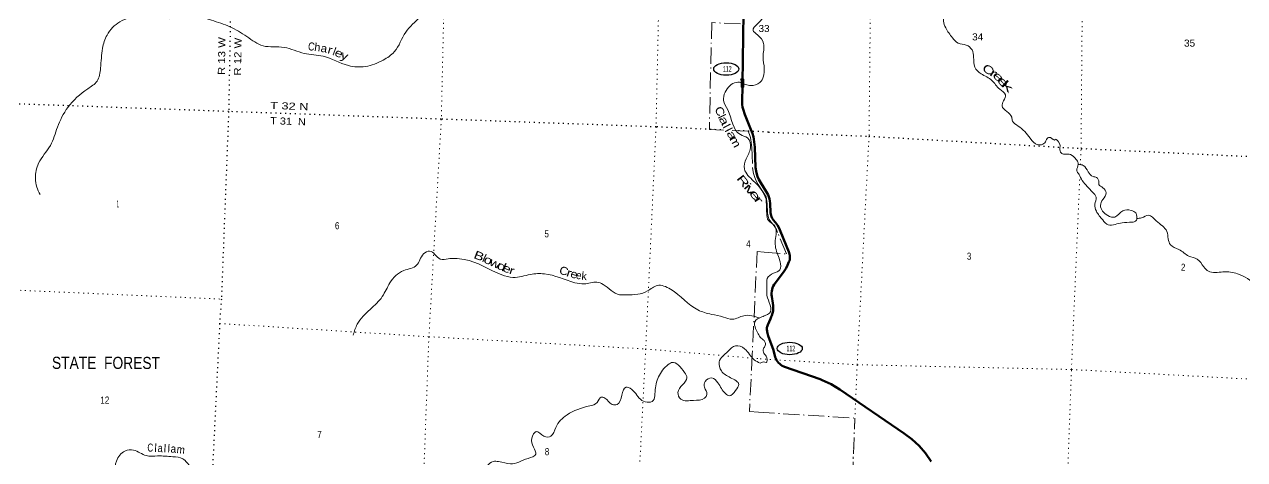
# Model space of a CAD drawing. Header units: feet. Extents: x -955330 to -733631, y 195788 to 387588.
# Drawn here: x -816808 to -786632, y 271077 to 281840 of the extents above; entities that cross this region are included whole.
import ezdxf
from ezdxf.enums import TextEntityAlignment as Align

# ---------------------------------------------------------------- set-up
doc = ezdxf.new("R2010")
doc.units = ezdxf.units.FT
doc.header["$LTSCALE"] = 80
doc.header["$PDMODE"] = 32
doc.header["$PDSIZE"] = 40
doc.linetypes.add('DOT_DASHED', pattern=[7.7, 5, -1.2, 0.3, -1.2])
doc.linetypes.add('DOTTED', pattern=[1.5, 0.3, -1.2])
for name, color, linetype, lineweight in [('17', 7, 'Continuous', 25), ('23', 7, 'Continuous', 70), ('39', 7, 'Continuous', 13), ('41', 7, 'Continuous', 13), ('44', 7, 'DOT_DASHED', 13), ('59', 7, 'Continuous', 13), ('6', 7, 'DOTTED', 25), ('7', 7, 'DOTTED', 13)]:
    doc.layers.add(name, color=color, linetype=linetype, lineweight=lineweight)

msp = doc.modelspace()

# ---------------------------------------------------------------- linework, layer by layer
at = {"layer": '17'}
for centre, major_axis in [((-799452.6, 280737.92), (309.24, -1)), ((-797879.54, 273824.01), (-309.24, 1))]:
    msp.add_ellipse(centre, major_axis=major_axis, ratio=0.500121, dxfattribs=at)
at = {"layer": '23'}
for points in [[(-799163.67, 282778.29), (-799096.54, 282603.78), (-799047.14, 282452.53), (-799026.45, 282343.89), (-799020.95, 282269.72), (-799021.86, 282120.17), (-799049.84, 280384.22)], [(-799049.84, 280384.22), (-799058.27, 279861.45), (-799049.93, 279788.89), (-799034.03, 279741.37), (-798987.92, 279612.46), (-798872.69, 279319.51), (-798804.1, 279139.31), (-798780.37, 279060.33), (-798766.44, 278998.56), (-798746.75, 278801.82), (-798725, 278301.8), (-798703.11, 278171.69), (-798676.35, 278078.83), (-798645.04, 278007.21), (-798594.46, 277923.43), (-798461.15, 277707.52)], [(-797885.55, 276156.45), (-797894.7, 276188.04), (-797907.1, 276218.49), (-798111.26, 276721.94), (-798144.61, 276799.05), (-798185.84, 276872.26), (-798234.49, 276940.75), (-798289.1, 277002.82), (-798302.29, 277021.28), (-798319.58, 277050.57), (-798333.72, 277081.52), (-798344.54, 277113.77), (-798351.94, 277146.97), (-798355.82, 277180.76), (-798367.8, 277415.74), (-798371.86, 277470.06), (-798381.57, 277523.65), (-798396.84, 277575.93), (-798417.48, 277626.33), (-798461.15, 277707.52)], [(-794386.15, 271033.61), (-794524.75, 271231.68), (-794683.3, 271414.17), (-794860.05, 271579.09), (-795053.07, 271724.63), (-796643.4, 272811.5), (-796855.65, 272938.6), (-797080.03, 273042.82), (-797128.5, 273061.7), (-798011.3, 273368.53), (-798028.43, 273375.85), (-798064.65, 273394.71), (-798098.7, 273417.25), (-798130.21, 273443.22), (-798158.83, 273472.35), (-798184.24, 273504.3), (-798206.18, 273538.74), (-798224.4, 273575.29), (-798238.7, 273613.53), (-798286.12, 273781), (-798412.47, 274141.16), (-798437.05, 274235.73), (-798443.57, 274260.82), (-798447.34, 274285.73), (-798448.38, 274301.64), (-798447.57, 274322.25), (-798444.6, 274342.66), (-798439.94, 274361), (-798430.73, 274385.66), (-798420.2, 274411), (-798360.83, 274553.91), (-798350.34, 274579.16), (-798339.62, 274603.91), (-798324.59, 274639.27), (-798306.36, 274698.79), (-798294.45, 274759.89), (-798289, 274821.9), (-798290.06, 274884.14), (-798297.61, 274945.92), (-798325.63, 275107.57), (-798330.89, 275151.84), (-798331.5, 275196.41), (-798327.44, 275240.8), (-798318.76, 275284.52), (-798305.57, 275327.09), (-798287.99, 275368.06), (-798266.23, 275406.96), (-798264.34, 275409.93), (-798033.14, 275710.49), (-797973.6, 275807.61), (-797935.43, 275885.04), (-797900.2, 275967.27), (-797890.8, 275993.93), (-797882.93, 276025.85), (-797878.44, 276058.43), (-797877.38, 276091.29), (-797879.76, 276124.09), (-797885.55, 276156.45)]]:
    msp.add_lwpolyline(points, dxfattribs=at)
at = {"layer": '39'}
msp.add_line((-799121.3, 280411.47), (-798977.91, 280356.79), dxfattribs=at)
for points in [[(-786954.69, 289349.45), (-786826.78, 289138.34), (-786573.47, 289003.82), (-786191.86, 288905.01), (-785938.6, 288711.91), (-785754.25, 288565.78), (-785619.62, 288552.77), (-785440.04, 288556.3), (-785224.57, 288491.85), (-785129.4, 288389.38), (-784974.75, 288201.92), (-784714.09, 288046.93), (-784496.75, 287978.37), (-784271.51, 288018.61), (-784139.39, 287991.55), (-783903.19, 287885.94), (-783582.49, 287718.66), (-783245.95, 287542.71), (-783195.24, 287437.83), (-783225.21, 287331.87), (-783225.06, 287279.34), (-783143.93, 287235.97), (-782975.41, 287155.06), (-782619.67, 286952.15), (-782368.74, 286864.18), (-782162.33, 286828.35), (-781968.13, 286732.35), (-781570.54, 286572.36), (-781322.03, 286359.23), (-781132.64, 286128.07), (-780964.83, 285970.42), (-780776.16, 285832.21), (-780518.05, 285832.86), (-780291.79, 285788.22), (-780163.84, 285700.71), (-780024.29, 285542.08), (-779749.81, 285265.38), (-779651.77, 285187.05), (-779581.13, 285075.38), (-779308.17, 284869.44), (-779070.82, 284739.55), (-779068.8, 284739.48), (-778877.11, 284572.88), (-778770.16, 284518.46), (-778615.54, 284500.68), (-778498.88, 284435.81), (-778341.87, 284371.48), (-778258.14, 284287.61), (-778111.57, 284270.12), (-777944.07, 284217.53), (-777859.34, 284161.91), (-777665.86, 284045.74), (-777353.78, 283862.61), (-777272.28, 283772.77), (-777100.02, 283627.08), (-776901.81, 283587.5), (-776692.88, 283565.71), (-776488.84, 283519.86), (-776351.61, 283409.79), (-776237.31, 283278.35), (-776038.72, 283135.73), (-775897.25, 283088.13), (-775598.18, 282879.22), (-775384.43, 282822.91), (-775192.26, 282783.56), (-775048.97, 282616.71), (-774852.41, 282530.73), (-774645.62, 282391.85), (-774512.75, 282158.72), (-774368.09, 281917.08), (-774274.22, 281834.86), (-774189.93, 281823.69), (-774110.73, 281725.85), (-773940.78, 281628.73), (-773663.75, 281650.91), (-773396.21, 281576.47), (-773035.72, 281393.59), (-772710.34, 281187.75), (-772580.87, 281086.05), (-772415.88, 281019.41), (-772189.46, 280922.24), (-771966.08, 280853.46), (-771712.97, 280712.89), (-771551.28, 280553.45), (-771438.13, 280446.28), (-771266.18, 280462.21), (-771088.26, 280475.9), (-770997.49, 280420.05), (-771005.37, 280254.69), (-770995.35, 280082.62), (-770834.23, 279963.6)], [(-797772.8, 286289.51), (-797529.96, 286112.14), (-797428.32, 285965), (-797306.97, 285861.57), (-797317.11, 285803.36), (-797451.72, 285703.25), (-797527, 285570.66), (-797512.68, 285519.63), (-797403.73, 285578.26), (-797322.16, 285490.44), (-797192.48, 285394.79), (-797017.28, 285331.81), (-796840.19, 285208.16), (-796762.51, 285124.52), (-796796.01, 285032.82), (-796851.3, 284952.02), (-796764.13, 284908.43), (-796655.45, 284845.87), (-796627.8, 284659.01), (-796610.16, 284531.1), (-796469.11, 284414.83), (-796420.07, 284433.24), (-796400.6, 284584.03), (-796307.48, 284651.32), (-796175.49, 284507.11), (-796123.41, 284440.56), (-796204.31, 284376.86), (-796169.2, 284286.69), (-796034.34, 284223.17), (-796005.42, 284185.75), (-795849.19, 283986.11), (-795715.25, 283839.8), (-795532.93, 283806.86), (-795280.91, 283636.03), (-794686.35, 283117.33), (-794340.15, 282759.23), (-794230.88, 282599.68), (-794115.45, 282557.07), (-793993.31, 282419.28), (-793926.77, 282305.74), (-794018.51, 282163.65), (-794079.53, 281921.46), (-794025.06, 281751.8), (-793854.22, 281509.19), (-793715.75, 281376.86), (-793515.81, 281329.14), (-793372.89, 281208.77), (-793332.88, 281029.53), (-793303.35, 280782), (-793149.85, 280618.82), (-792879.42, 280455.4), (-792687.57, 280236.27), (-792547.17, 280101.84), (-792592.81, 279952.01), (-792629.61, 279824.07), (-792513.52, 279686.49), (-792391.45, 279546.68), (-792372.81, 279447.01), (-792233.91, 279326.79), (-791934.18, 279022.9), (-791748.32, 278862.58), (-791620.81, 278876.09), (-791545.31, 278958.17), (-791516.92, 279019.75), (-791435.58, 279039), (-791326.54, 278986.52), (-791326.47, 278988.54), (-791231.6, 278934.57), (-791200.29, 278737.47), (-791151.15, 278644.77), (-791062.84, 278633.46), (-790940.29, 278620.89), (-790795.42, 278498.42), (-790750.03, 278413.94), (-790777.48, 278265.46), (-790781.14, 278219.13), (-790735.46, 278142.72), (-790726.4, 278131.09)], [(-800079.62, 284683.39), (-800293.23, 284569.94), (-800562.13, 284868.09), (-800749.65, 284986.12), (-800876.06, 284965.04), (-801011.59, 284774.17), (-801010.28, 284649.17), (-800884.74, 284564.92), (-800789.68, 284398.09), (-800808.64, 284336.97), (-801077.03, 284266.18), (-801382.35, 284170.23), (-801701.8, 284072.67), (-802429.37, 283926.49), (-802902.47, 283754.79), (-803104.73, 283565.16), (-803474.94, 283454.97), (-803658.63, 283224.5), (-803897.99, 283064.17), (-804179.35, 282963.49), (-804554.36, 282992.5), (-804805.88, 282989.71), (-805049.32, 282934.29), (-805421.76, 282924.94), (-805753.31, 282880.13), (-805996.6, 282828.74), (-806270.27, 282665.37), (-806509.94, 282496.98), (-807020.71, 282020.04), (-807376.62, 281649.45), (-807660.52, 281161.9), (-807935.71, 280958.27), (-808374.2, 280797.66), (-808795.65, 280821.97), (-809420.53, 281051.69), (-809886.52, 281121.63), (-810383.7, 281271.07), (-810905.14, 281310.37), (-811308.87, 281537.71), (-811726.13, 281779.56), (-812184.53, 281944), (-812831.82, 282059.5), (-813142.48, 281981.84), (-813432.89, 282014.45), (-813946.53, 282047.47), (-814446.69, 281904.77), (-814764.77, 281577.43), (-814875.75, 281248.11), (-814924.36, 280759.79), (-815011.01, 280435.81), (-815243.4, 280247.06), (-815735.41, 279787.71), (-815991.33, 279295.32), (-816167.16, 278846.97), (-816457.42, 278403.94), (-816535.62, 278037.4), (-816501.71, 277816.74), (-816420.16, 277632.99)], [(-799118.57, 282847.26), (-799100.65, 282862.63), (-799026.16, 282864.5), (-798804.07, 282727.07), (-798667.58, 282666.68), (-798454.94, 282438.83), (-798354.72, 282323.06), (-798416.83, 282169.68), (-798678.2, 281852.78), (-798788.83, 281692.75), (-798678.41, 281580.72), (-798529.46, 281370.83), (-798540.14, 281034.58), (-798510.98, 280741.51), (-798622.35, 280402.12), (-798842.45, 280325.87), (-798977.91, 280356.79)], [(-799121.3, 280411.47), (-799205.44, 280406.93), (-799478.06, 280164.93), (-799518.18, 279954.48), (-799414.19, 279725.75), (-799101.4, 279114.09), (-798929.5, 279032.52), (-798852.38, 278784.41), (-798961.01, 278517.51), (-799000.73, 278264.72), (-798774.68, 277965.94), (-798568.45, 277728.2), (-798467.92, 277518.03)], [(-790752.94, 278372.47), (-790621.14, 278352.66), (-790501.73, 278194.76), (-790380.82, 278079.23), (-790295.02, 278053.87), (-790234.52, 277940.55), (-790236.59, 277882.05), (-790134.6, 277801.55), (-790056.55, 277671.43), (-790136.79, 277512.76), (-790196.67, 277359.41), (-790017.84, 277114.49), (-789841.85, 277073.71), (-789644.68, 277232.14), (-789440.79, 277238.82), (-789324.06, 277175.96), (-789298.66, 277096.25), (-789327.26, 276972.05), (-789410.76, 276948.85), (-789663.4, 276931.83), (-789832.11, 276893.57), (-790003.99, 276879.66), (-790140.73, 277003.85), (-790298.41, 277219.71), (-790334.68, 277390.72), (-790306.38, 277563.41), (-790392.63, 277689.79), (-790524.62, 277834.01), (-790646.47, 277979.87), (-790726.42, 278131.13)], [(-798467.92, 277518.03), (-798457.65, 277356.75), (-798451.74, 277164.45), (-798408.25, 276987.29), (-798263.17, 276870.88), (-798214.82, 276699.42), (-798242.33, 276492.36), (-798178.19, 276140.54), (-798117.75, 275968.64), (-798124.7, 275772.95), (-798282.98, 275687.84), (-798437, 275552.07), (-798447.4, 275372.67), (-798443.84, 275132.15), (-798365.55, 274894.95), (-798382.71, 274695.59), (-798430.03, 274669.04), (-798512.08, 274629.63), (-798571.93, 274609.36)], [(-789295.81, 277036.36), (-789181.07, 277057.6), (-789009.48, 277120), (-788818.66, 276985.75), (-788555.98, 276717.57), (-788520.06, 276536.47), (-788466.82, 276389.07), (-788255.21, 276272.25), (-788014.91, 276111.94), (-787801.95, 276033.45), (-787641.33, 275843.74), (-787528.18, 275736.57), (-787167.87, 275719.35), (-786804.54, 275673.73), (-786338.46, 275398.1), (-786088.59, 275223.3), (-785904.83, 275117.59), (-785482.66, 275081.94), (-785188.41, 274850.98), (-784833.17, 274633.95), (-784089.23, 274461.27), (-783748.7, 274454.87), (-783375.47, 274631.1), (-783056.3, 274647.69), (-782620.34, 274660.02), (-781989.19, 274661.16), (-781195.41, 274529.08), (-780414.36, 274379.28), (-779667.05, 274301.43), (-779149.87, 274215.84), (-778817.46, 274151.15), (-779092.55, 274183.44)], [(-798621.7, 274576.52), (-799017.09, 274635.54), (-799297.91, 274548.96), (-799521.26, 274599.77), (-799818.33, 274668.84), (-800150.12, 274777.21), (-800832.59, 275292.77), (-801157.03, 275382.79), (-801397.42, 275248.68), (-801641.93, 275165.08), (-801918.01, 275150.91), (-802088.86, 275153.85), (-802497.55, 275409.56), (-802652.36, 275464.43), (-802965.66, 275423.13), (-803199.89, 275452.08), (-803949.87, 275671.33), (-804292.4, 275655.06), (-804725.61, 275580.95), (-804998.73, 275645.3), (-805933.56, 276029.12), (-806168.09, 276050.02), (-806325.18, 276044.5), (-806522.6, 276036.11), (-806788.61, 276235.28), (-806938.16, 276163.04), (-807107.68, 275881.77), (-807426.34, 275751.95), (-807769.77, 275445.49), (-807957.48, 275108.32), (-808257.02, 274792.53), (-808576.62, 274424.92), (-808677.44, 274151.74)], [(-798570.95, 274609.69), (-798745.31, 274482.56), (-798725.42, 274316.72), (-798590.04, 274076.7)], [(-798591.14, 274077.69), (-798496.37, 273992.73), (-798485.71, 273895.37), (-798532.66, 273822.35), (-798522.5, 273710.87), (-798447.9, 273597.04), (-798464.14, 273480.47), (-798528.22, 273492.91), (-798575.25, 273474.44), (-798613.02, 273462.03)], [(-798613.02, 273462.03), (-798758.56, 273545.8), (-798997.65, 273818.76), (-799222.17, 273891.77), (-799410.47, 273752.12), (-799625.43, 273492.33), (-799569.5, 273269.02), (-799344.53, 273101.27), (-799139.74, 272932.09), (-799221.63, 272787.34), (-799377.56, 272652.8), (-799468, 272707.82), (-799658.95, 272977.37), (-799807.31, 273096.54), (-799973.46, 273010.67), (-799986.97, 272865.96), (-799931.3, 272689.01), (-799989.12, 272595.96), (-800258.69, 272541.3), (-800573.28, 272572.59), (-800647.48, 272737.98), (-800529.69, 272928.04), (-800424.55, 273102.34), (-800485.99, 273233.11), (-800802.72, 273474.06), (-800922.21, 273398.92), (-801145.32, 273082.93), (-801215.94, 272704.08), (-801256.48, 272535.96), (-801408.84, 272496.04), (-801571.07, 272567.25), (-801828.25, 272840.73), (-801923.77, 272867.68), (-802035.85, 272669.4), (-802151.07, 272440.97), (-802269.68, 272442.39), (-802454.84, 272598.91), (-802542.56, 272619.59), (-802643.94, 272491.53), (-802828.17, 272406.18), (-803389.72, 272182.63), (-803669.01, 271870.29), (-803785.64, 271658.02), (-803960.81, 271653.02), (-804151.51, 271769.4), (-804258.35, 271603.2), (-804220.35, 271384.44), (-804162.59, 271209.45), (-804351.53, 271106.1), (-804789.11, 270969.64), (-805080.54, 271028.48), (-805215.22, 271030.36), (-805488.34, 270721.87), (-806333.96, 269686.31), (-806408.17, 269478.86), (-806659.68, 269476.07), (-806915.79, 269404.9), (-807240.74, 269321.61), (-808005.05, 269480.81), (-808330.83, 269482.19), (-808803.21, 269649.05), (-809006.36, 270021.73), (-809232.43, 270106.89), (-809325.66, 269928.21), (-809379.74, 269667.78), (-809554.42, 269622.46), (-809686.56, 269745.19), (-809810.83, 270022.88), (-810026.4, 270119.82), (-810147.09, 270119.29), (-810291.27, 269976.35), (-810666.83, 269884.45), (-810965.14, 270080.53), (-811289, 270239.05), (-811517.99, 270300.11), (-811579.27, 270541.71), (-811670.32, 270580.62), (-812095.22, 270566.74), (-812394.26, 270690.28), (-812698.22, 270896.6), (-812889.74, 271097.64), (-813139.28, 271147.2), (-813514.68, 271166.14), (-813797.96, 271174.35), (-814106.58, 271310.27), (-814322.62, 271288.31), (-814533.11, 271040.48), (-814547.46, 270766.81), (-814515.94, 270642.96), (-814589.31, 270457.65), (-814604.03, 270280.73)]]:
    msp.add_spline(points, degree=3, dxfattribs=at)
at = {"layer": '44'}
for p, q in [((-798907.08, 279199.03), (-799868.52, 279243.56)), ((-798688.7, 276224.32), (-798514.75, 276209.31)), ((-798514.75, 276209.31), (-797965.07, 276161.88)), ((-798879.78, 272266.1), (-798656.53, 272246.83)), ((-798656.53, 272246.83), (-796269.84, 272103.31))]:
    msp.add_line(p, q, dxfattribs=at)
for points in [[(-799101.21, 281850.85), (-799811.6, 281883.75), (-799868.52, 279243.56)], [(-798907.08, 279199.03), (-798875.15, 279115.15), (-798852.95, 279041.27), (-798840.61, 278986.53), (-798821.59, 278796.45), (-798799.73, 278293.92), (-798776.36, 278155.03), (-798747.05, 278053.31), (-798711.79, 277972.66), (-798658.47, 277884.35), (-798465.97, 277572.57)], [(-797965.07, 276161.88), (-798180.44, 276692.96), (-798211.89, 276765.67), (-798249.26, 276832.03), (-798293.38, 276894.14), (-798347.92, 276956.13), (-798365.21, 276980.34), (-798386.16, 277015.83), (-798403.57, 277053.93), (-798416.89, 277093.63), (-798426, 277134.5), (-798430.6, 277174.57), (-798442.66, 277411.03), (-798446.36, 277460.55), (-798465.97, 277572.57)], [(-798688.7, 276224.32), (-798807.54, 273683.47), (-798879.78, 272266.1)], [(-798988.53, 262967.57), (-796684.32, 262838.21), (-796437.78, 268137.94), (-796269.84, 272103.31)]]:
    msp.add_lwpolyline(points, dxfattribs=at)
at = {"layer": '59'}
for p, q in [((-799083.24, 280484.77), (-799086.44, 280284.79)), ((-799083.24, 280484.77), (-799013.25, 280483.65)), ((-799013.25, 280483.65), (-799016.45, 280283.67)), ((-799086.44, 280284.79), (-799016.45, 280283.67))]:
    msp.add_line(p, q, dxfattribs=at)
msp.add_lwpolyline([(-799075.37, 280476.64), (-799021.38, 280475.78), (-799024.32, 280291.8), (-799078.31, 280292.66)], close=True, dxfattribs=at)
msp.add_point((-799075.37, 280476.64), dxfattribs=at)
at = {"layer": '6'}
msp.add_line((-798408.61, 279175.95), (-799251.12, 279214.97), dxfattribs=at)
for points in [[(-811546.14, 290231.08), (-811554.95, 290100.15), (-811561.25, 289828.26), (-811661.45, 284911.75), (-811757.35, 279684.75), (-811937.52, 275046.7), (-811980.56, 274443.36), (-812206.89, 269808.69), (-812210.79, 269175.99), (-812436.01, 264464.7), (-812468.61, 263871.13), (-812718.5, 259198.86), (-812741.17, 258496.17), (-812962.17, 253895.6), (-813170.15, 248631.59)], [(-799588.28, 279230.58), (-801187.51, 279304.64), (-806498.56, 279495.47), (-811757.35, 279684.75), (-817044.28, 279874.86), (-822374.74, 280084.4), (-827711.17, 280348.52), (-829097.9, 280426.28)], [(-798408.61, 279175.95), (-795920.67, 279073.88), (-790676.8, 278772.85), (-785423.1, 278521.97), (-780115.59, 278252.95), (-774737.75, 277977.32), (-769395.94, 277709.07), (-767728.9, 277634.58)]]:
    msp.add_lwpolyline(points, dxfattribs=at)
at = {"layer": '7'}
for points in [[(-801057.77, 289851.92), (-801073.93, 284573.45), (-801187.51, 279304.64), (-801444.4, 273812.33), (-801712.9, 268544.07), (-801901.9, 263196.87), (-802099.06, 257952.7), (-802183.41, 252658.85), (-802300.04, 247839.56)], [(-795770.76, 289548.54), (-795864.93, 284394.74), (-795920.67, 279073.88), (-796213.97, 273422.35), (-796437.78, 268137.94), (-796684.32, 262838.21), (-796858.73, 257582.3), (-797009.55, 252309.36), (-797109.01, 247404.22)], [(-790694.62, 278364.21), (-790676.8, 278772.85), (-790632.72, 284106.26), (-790575.47, 289412.92)], [(-806354.43, 285729.23), (-806375.24, 284755.92), (-806498.56, 279495.47), (-806805.51, 274115.48), (-807002.11, 268833), (-807202.96, 263544.6), (-807420.81, 258232.52), (-807550.91, 252899.71), (-802183.41, 252658.85), (-799366.88, 252392.78)], [(-791818.36, 243536.81), (-791743.09, 247019.94), (-791702.34, 252088.84), (-791523.48, 257413.27), (-791339.23, 262719.32), (-791099.54, 268105.83), (-790915.19, 273305.16), (-790706.57, 278090.11)], [(-829262.08, 276007.71), (-827820.7, 275928.06), (-822532.9, 275496.08), (-817275.18, 275278.62), (-811937.52, 275046.7)], [(-811980.56, 274443.36), (-806805.51, 274115.48), (-801444.4, 273812.33), (-798609.26, 273567.66)], [(-798609.26, 273567.66), (-796213.97, 273422.35), (-790915.19, 273305.16), (-785638.46, 273021.11), (-780335.3, 272913.86), (-775006.36, 272623.86), (-769668.72, 272351.72), (-767913.5, 272268.63)]]:
    msp.add_lwpolyline(points, dxfattribs=at)

# ---------------------------------------------------------------- texts
at = {"layer": '17', "width": 0.55}
for p in [(-799426.56, 280669.61), (-797853.48, 273755.7)]:
    msp.add_text('112', height=140, dxfattribs=at).set_placement(p, align=Align.CENTER)
at = {"layer": '41'}
for s, rotation, width, p in [('C', 352.183, 0.85, (-809724.65, 281196.08)), ('a', 350.071, 1.05, (-809414.3, 281150.86)), ('r', 344.509, 1.2, (-809273.92, 281114.83)), ('e', 336.863, 1.3, (-809067.57, 281036.64)), ('y', 338.894, 1.3, (-808925.89, 280973.28)), ('C', 325.462, 1.45, (-793028.97, 280639.54)), ('r', 327.87, 1.75, (-792894.66, 280554.46)), ('e', 319.214, 1.85, (-792784.47, 280469.09)), ('e', 312.892, 1.95, (-792679.82, 280350.59)), ('k', 315.905, 2.25, (-792568.73, 280238.14)), ('C', 295.334, 1.2, (-799698.02, 279649.52)), ('l', 296.272, 1.1, (-799649.85, 279522.39)), ('a', 296.272, 1.45, (-799594.03, 279415.06)), ('l', 298.272, 1.15, (-799530.85, 279276.53)), ('l', 297.9, 1.15, (-799482.33, 279184.89)), ('a', 297.9, 1.5, (-799398.31, 279053.7)), ('m', 297.9, 1.25, (-799311.27, 278891.47)), ('R', 307.704, 1.65, (-799113.24, 277902.48)), ('i', 310.285, 1.7, (-799000.74, 277768.17)), ('v', 306.398, 1.8, (-798927.84, 277678.42)), ('e', 309.264, 1.8, (-798815.63, 277558.63)), ('r', 306.271, 1.9, (-798726.24, 277439.74)), ('B', 338.407, 1.4, (-805599.88, 276022.06)), ('l', 334.556, 1.1, (-805476.34, 275967.29)), ('o', 334.556, 1.35, (-805381.06, 275921.96)), ('w', 335.812, 1.35, (-805209.57, 275841.27)), ('d', 335.812, 1.5, (-805045.81, 275767.71)), ('e', 336.836, 1.3, (-804912.72, 275711.22)), ('r', 341.309, 1.3, (-804780.55, 275660.57)), ('C', 340.183, 1.1, (-803502.35, 275650.06)), ('r', 341.904, 1.3, (-803365.49, 275602.81)), ('e', 341.904, 1.15, (-803242.47, 275569.67)), ('e', 351.07, 0.9, (-803110.79, 275539.73)), ('C', 358.343, 0.75, (-813697.53, 271272.93)), ('a', 357.278, 0.85, (-813454.32, 271262.48)), ('a', 356.946, 0.9, (-813129.09, 271246.8)), ('m', 352.663, 0.9, (-812952.52, 271225.93))]:
    msp.add_text(s, height=200, rotation=rotation, dxfattribs=dict(at, width=width)).set_placement(p, align=Align.CENTER)
for s, rotation, p in [('h', 353.039, (-809572.95, 281177.17)), ('l', 339.693, (-809174.78, 281079.29)), ('k', 354.854, (-802972.88, 275519.94)), ('l', 358.337, (-813565.98, 271267.24)), ('l', 357.278, (-813336.86, 271254.99)), ('l', 356.946, (-813242.33, 271252.83))]:
    msp.add_text(s, height=200, rotation=rotation, dxfattribs=at).set_placement(p, align=Align.CENTER)
at = {"layer": '44', "width": 0.85}
msp.add_text('STATE  FOREST', height=300, rotation=359.919, dxfattribs=at).set_placement((-816126.82, 273320.63))
at = {"layer": '6'}
for s, rotation, width, p in [('R 13 W', 88.949, 1.2, (-811851.32, 280586.81)), ('R 12 W', 88.949, 1.2, (-811453.88, 280572.16)), ('T 32 N', 357.939, 1.35, (-810734.01, 279750.23)), ('T 31  N', 357.939, 1.15, (-810733.14, 279373.74))]:
    msp.add_text(s, height=175, rotation=rotation, dxfattribs=dict(at, width=width)).set_placement(p)
at = {"layer": '7'}
for s, width, p in [('33', 1.05, (-798653.28, 281651.21)), ('34', 1.05, (-793370.37, 281443.9)), ('35', 1.05, (-788129.5, 281289.47)), ('1', 0.4, (-814531.15, 277312.16)), ('6', 0.85, (-809128.66, 276774.02)), ('5', 0.85, (-803948.6, 276573.1)), ('4', 0.85, (-798957.91, 276326.65)), ('3', 0.85, (-793500.66, 276019.74)), ('2', 0.85, (-788206.68, 275747.68)), ('12', 0.85, (-814930.24, 272461.45)), ('7', 0.85, (-809564.93, 271612.05)), ('8', 0.85, (-803938.92, 271186.23))]:
    msp.add_text(s, height=175, dxfattribs=dict(at, width=width)).set_placement(p)

doc.saveas('drawing.dxf')
